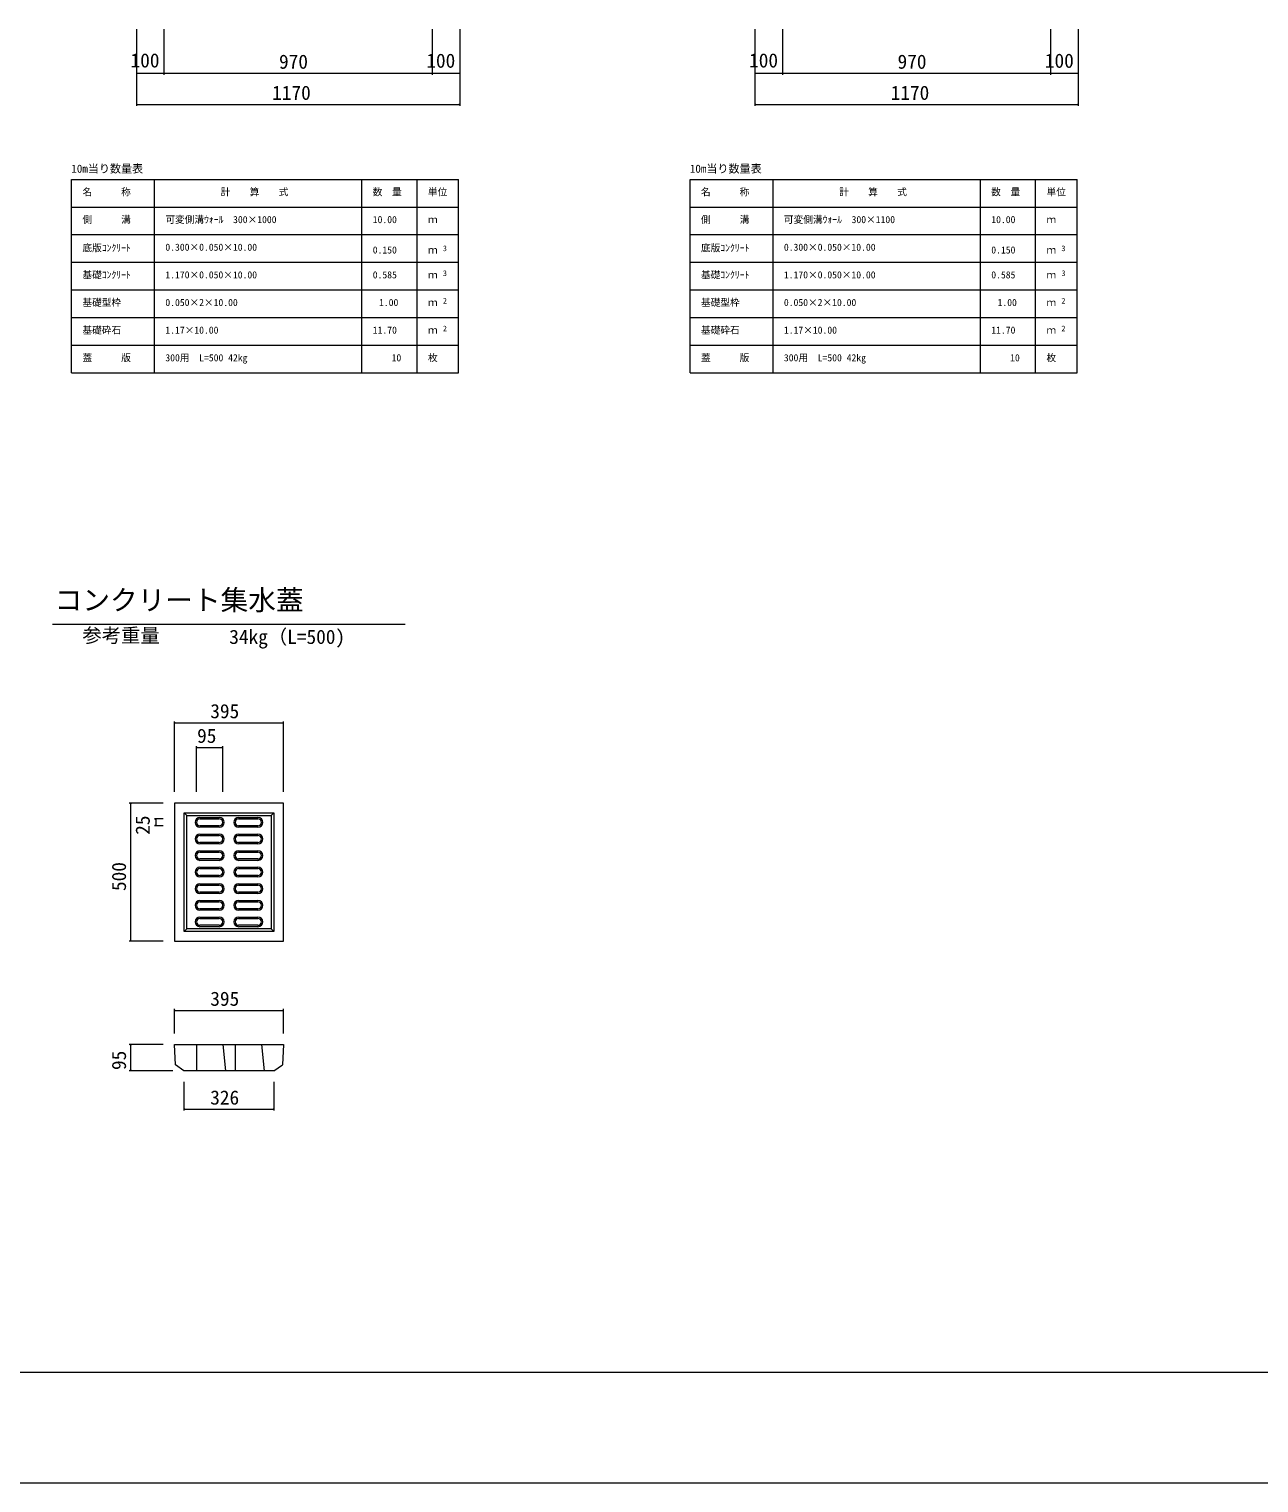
# Model space of a CAD drawing. Units: millimetres on the paper, scale 1:20. Extents: x 0 to 841, y 0 to 594.
# Drawn here: x 203.5 to 425.9, y 0 to 263 of the extents above; entities that cross this region are included whole.
import ezdxf
from ezdxf.enums import TextEntityAlignment as Align

# ---------------------------------------------------------------- set-up
doc = ezdxf.new("R2010")
doc.units = ezdxf.units.MM
for name, color, linetype, lineweight in [('D-STR-DIM（寸法）', 7, 'Continuous', 18), ('D-STR-HTXT（旗揚げ）', 4, 'Continuous', 18), ('D-STR（構造物外形線）', 1, 'Continuous', 18), ('D-TTL(外枠）', 2, 'Continuous', 18), ('DEFPOINTS_2', 8, 'Continuous', 18)]:
    doc.layers.add(name, color=color, linetype=linetype, lineweight=lineweight)
doc.layers.add('D-STR-TXT（文字）', color=7, linetype='Continuous')
doc.styles.add('ＭＳ ゴシック', font='')
doc.styles.get('ＭＳ ゴシック').set_extended_font_data('MS Gothic')

msp = doc.modelspace()

# ---------------------------------------------------------------- linework, layer by layer
at = {"layer": 'D-STR-DIM（寸法）'}
for p, q in [((222.878, 263.026), (222.878, 249.153)), ((222.878, 263.026), (222.878, 254.776)), ((227.878, 263.026), (227.878, 254.776)), ((227.878, 263.026), (227.878, 254.776)), ((276.378, 263.026), (276.378, 254.776)), ((276.378, 263.026), (276.378, 254.776)), ((281.378, 263.026), (281.378, 249.153)), ((281.378, 263.026), (281.378, 254.776)), ((334.762, 263.026), (334.762, 249.153)), ((334.762, 263.026), (334.762, 254.776)), ((339.762, 263.026), (339.762, 254.776)), ((339.762, 263.026), (339.762, 254.776)), ((388.262, 263.026), (388.262, 254.776)), ((388.262, 263.026), (388.262, 254.776)), ((393.262, 263.026), (393.262, 249.153)), ((393.262, 263.026), (393.262, 254.776)), ((222.878, 255.026), (223.028, 255.051)), ((222.878, 255.026), (222.898, 255.026)), ((223.028, 255.001), (222.878, 255.026)), ((222.898, 255.026), (227.858, 255.026)), ((227.728, 255.051), (227.878, 255.026)), ((227.878, 255.026), (227.728, 255.001)), ((227.878, 255.026), (227.858, 255.026)), ((227.878, 255.026), (228.028, 255.051)), ((227.878, 255.026), (227.898, 255.026)), ((228.028, 255.001), (227.878, 255.026)), ((227.898, 255.026), (276.358, 255.026)), ((276.228, 255.051), (276.378, 255.026)), ((276.378, 255.026), (276.228, 255.001)), ((276.378, 255.026), (276.358, 255.026)), ((276.378, 255.026), (276.528, 255.051)), ((276.378, 255.026), (276.398, 255.026)), ((276.528, 255.001), (276.378, 255.026)), ((276.398, 255.026), (281.358, 255.026)), ((281.228, 255.051), (281.378, 255.026)), ((281.378, 255.026), (281.228, 255.001)), ((281.378, 255.026), (281.358, 255.026)), ((334.762, 255.026), (334.912, 255.051)), ((334.762, 255.026), (334.782, 255.026)), ((334.912, 255.001), (334.762, 255.026)), ((334.782, 255.026), (339.742, 255.026)), ((339.612, 255.051), (339.762, 255.026)), ((339.762, 255.026), (339.612, 255.001)), ((339.762, 255.026), (339.742, 255.026)), ((339.762, 255.026), (339.912, 255.051)), ((339.762, 255.026), (339.782, 255.026)), ((339.912, 255.001), (339.762, 255.026)), ((339.782, 255.026), (388.242, 255.026)), ((388.112, 255.051), (388.262, 255.026)), ((388.262, 255.026), (388.112, 255.001)), ((388.262, 255.026), (388.242, 255.026)), ((388.262, 255.026), (388.412, 255.051)), ((388.262, 255.026), (388.282, 255.026)), ((388.412, 255.001), (388.262, 255.026)), ((388.282, 255.026), (393.242, 255.026)), ((393.112, 255.051), (393.262, 255.026)), ((393.262, 255.026), (393.112, 255.001)), ((393.262, 255.026), (393.242, 255.026)), ((222.878, 249.403), (223.028, 249.428)), ((222.878, 249.403), (222.898, 249.403)), ((223.028, 249.378), (222.878, 249.403)), ((222.898, 249.403), (281.358, 249.403)), ((281.228, 249.428), (281.378, 249.403)), ((281.378, 249.403), (281.228, 249.378)), ((281.378, 249.403), (281.358, 249.403)), ((334.762, 249.403), (334.912, 249.428)), ((334.762, 249.403), (334.782, 249.403)), ((334.912, 249.378), (334.762, 249.403)), ((334.782, 249.403), (393.242, 249.403)), ((393.112, 249.428), (393.262, 249.403)), ((393.262, 249.403), (393.112, 249.378)), ((393.262, 249.403), (393.242, 249.403)), ((229.753, 125.006), (229.753, 137.776)), ((229.753, 137.526), (229.903, 137.551)), ((229.753, 137.526), (229.773, 137.526)), ((229.903, 137.501), (229.753, 137.526)), ((229.773, 137.526), (249.483, 137.526)), ((249.353, 137.551), (249.503, 137.526)), ((249.503, 137.526), (249.353, 137.501)), ((249.503, 137.526), (249.483, 137.526)), ((249.503, 125.006), (249.503, 137.776)), ((233.753, 125.006), (233.753, 133.318)), ((233.753, 133.068), (233.903, 133.093)), ((233.753, 133.068), (233.773, 133.068)), ((233.903, 133.043), (233.753, 133.068)), ((233.773, 133.068), (238.483, 133.068)), ((238.353, 133.093), (238.503, 133.068)), ((238.503, 133.068), (238.353, 133.043)), ((238.503, 133.068), (238.483, 133.068)), ((238.503, 125.006), (238.503, 133.318)), ((227.753, 123.006), (221.579, 123.006)), ((221.804, 122.856), (221.829, 123.006)), ((221.829, 123.006), (221.829, 122.986)), ((221.829, 123.006), (221.854, 122.856)), ((221.829, 122.986), (221.829, 98.026)), ((227.753, 120.131), (226.149, 120.131)), ((227.753, 118.881), (226.149, 118.881)), ((226.374, 119.981), (226.399, 120.131)), ((226.399, 118.881), (226.374, 119.031)), ((226.399, 120.131), (226.399, 120.111)), ((226.399, 120.131), (226.424, 119.981)), ((226.399, 120.111), (226.399, 118.901)), ((226.424, 119.031), (226.399, 118.881)), ((226.399, 118.881), (226.399, 118.901)), ((227.753, 98.006), (221.579, 98.006)), ((221.829, 98.006), (221.804, 98.156)), ((221.854, 98.156), (221.829, 98.006)), ((221.829, 98.006), (221.829, 98.026)), ((229.753, 81.333), (229.753, 85.747)), ((229.753, 85.497), (229.903, 85.522)), ((229.753, 85.497), (229.773, 85.497)), ((229.903, 85.472), (229.753, 85.497)), ((229.773, 85.497), (249.483, 85.497)), ((249.353, 85.522), (249.503, 85.497)), ((249.503, 85.497), (249.353, 85.472)), ((249.503, 85.497), (249.483, 85.497)), ((249.503, 81.333), (249.503, 85.747)), ((227.753, 79.333), (221.579, 79.333)), ((221.804, 79.183), (221.829, 79.333)), ((221.829, 79.333), (221.829, 79.313)), ((221.829, 79.333), (221.854, 79.183)), ((221.829, 79.313), (221.829, 74.603)), ((229.48, 74.583), (221.579, 74.583)), ((221.829, 74.583), (221.804, 74.733)), ((221.854, 74.733), (221.829, 74.583)), ((221.829, 74.583), (221.829, 74.603)), ((231.48, 72.583), (231.48, 67.374)), ((247.776, 72.583), (247.776, 67.374)), ((231.48, 67.624), (231.63, 67.649)), ((231.48, 67.624), (231.5, 67.624)), ((231.63, 67.599), (231.48, 67.624)), ((231.5, 67.624), (247.756, 67.624)), ((247.626, 67.649), (247.776, 67.624)), ((247.776, 67.624), (247.626, 67.599)), ((247.776, 67.624), (247.756, 67.624))]:
    msp.add_line(p, q, dxfattribs=at)
at = {"layer": 'D-STR-HTXT（旗揚げ）'}
for p, q in [((211.17, 235.834), (281.17, 235.834)), ((211.17, 200.834), (211.17, 235.834)), ((226.17, 200.834), (226.17, 235.834)), ((263.67, 200.834), (263.67, 235.834)), ((273.67, 219.834), (273.67, 235.834)), ((273.67, 200.834), (273.67, 235.834)), ((281.17, 200.834), (281.17, 235.834)), ((323.054, 235.834), (393.054, 235.834)), ((323.054, 200.834), (323.054, 235.834)), ((338.054, 200.834), (338.054, 235.834)), ((375.554, 200.834), (375.554, 235.834)), ((385.554, 219.834), (385.554, 235.834)), ((385.554, 200.834), (385.554, 235.834)), ((393.054, 200.834), (393.054, 235.834)), ((211.17, 230.834), (281.17, 230.834)), ((323.054, 230.834), (393.054, 230.834)), ((211.17, 225.834), (281.17, 225.834)), ((323.054, 225.834), (393.054, 225.834)), ((211.17, 220.834), (281.17, 220.834)), ((323.054, 220.834), (393.054, 220.834)), ((211.17, 215.834), (281.17, 215.834)), ((323.054, 215.834), (393.054, 215.834)), ((211.17, 210.834), (281.17, 210.834)), ((323.054, 210.834), (393.054, 210.834)), ((211.17, 205.834), (281.17, 205.834)), ((323.054, 205.834), (393.054, 205.834)), ((211.17, 200.834), (281.17, 200.834)), ((323.054, 200.834), (393.054, 200.834)), ((207.736, 155.349), (271.52, 155.349))]:
    msp.add_line(p, q, dxfattribs=at)
at = {"layer": 'D-STR（構造物外形線）'}
for p, q in [((229.753, 123.006), (229.753, 98.006)), ((249.503, 123.006), (229.753, 123.006)), ((231.503, 121.256), (247.753, 121.256)), ((231.503, 99.756), (231.503, 121.256)), ((232.003, 120.756), (231.503, 121.256)), ((247.253, 120.756), (247.753, 121.256)), ((247.753, 121.256), (247.753, 99.756)), ((249.503, 98.006), (249.503, 123.006)), ((232.003, 120.756), (247.253, 120.756)), ((232.003, 100.256), (232.003, 120.756)), ((234.378, 120.381), (237.878, 120.381)), ((234.378, 120.131), (237.878, 120.131)), ((237.878, 118.881), (234.378, 118.881)), ((237.878, 118.631), (234.378, 118.631)), ((241.378, 120.381), (244.878, 120.381)), ((241.378, 120.131), (244.878, 120.131)), ((244.878, 118.881), (241.378, 118.881)), ((244.878, 118.631), (241.378, 118.631)), ((247.253, 120.756), (247.253, 100.256)), ((234.378, 117.381), (237.878, 117.381)), ((234.378, 117.131), (237.878, 117.131)), ((237.878, 115.881), (234.378, 115.881)), ((241.378, 117.381), (244.878, 117.381)), ((241.378, 117.131), (244.878, 117.131)), ((244.878, 115.881), (241.378, 115.881)), ((237.878, 115.631), (234.378, 115.631)), ((234.378, 114.381), (237.878, 114.381)), ((234.378, 114.131), (237.878, 114.131)), ((244.878, 115.631), (241.378, 115.631)), ((241.378, 114.381), (244.878, 114.381)), ((241.378, 114.131), (244.878, 114.131)), ((237.878, 112.881), (234.378, 112.881)), ((237.878, 112.631), (234.378, 112.631)), ((234.378, 111.381), (237.878, 111.381)), ((234.378, 111.131), (237.878, 111.131)), ((244.878, 112.881), (241.378, 112.881)), ((244.878, 112.631), (241.378, 112.631)), ((241.378, 111.381), (244.878, 111.381)), ((241.378, 111.131), (244.878, 111.131)), ((237.878, 109.881), (234.378, 109.881)), ((237.878, 109.631), (234.378, 109.631)), ((234.378, 108.381), (237.878, 108.381)), ((234.378, 108.131), (237.878, 108.131)), ((244.878, 109.881), (241.378, 109.881)), ((244.878, 109.631), (241.378, 109.631)), ((241.378, 108.381), (244.878, 108.381)), ((241.378, 108.131), (244.878, 108.131)), ((237.878, 106.881), (234.378, 106.881)), ((237.878, 106.631), (234.378, 106.631)), ((234.378, 105.381), (237.878, 105.381)), ((244.878, 106.881), (241.378, 106.881)), ((244.878, 106.631), (241.378, 106.631)), ((241.378, 105.381), (244.878, 105.381)), ((234.378, 105.131), (237.878, 105.131)), ((237.878, 103.881), (234.378, 103.881)), ((237.878, 103.631), (234.378, 103.631)), ((241.378, 105.131), (244.878, 105.131)), ((244.878, 103.881), (241.378, 103.881)), ((244.878, 103.631), (241.378, 103.631)), ((232.003, 100.256), (231.503, 99.756)), ((247.253, 100.256), (232.003, 100.256)), ((234.378, 102.381), (237.878, 102.381)), ((234.378, 102.131), (237.878, 102.131)), ((237.878, 100.881), (234.378, 100.881)), ((237.878, 100.631), (234.378, 100.631)), ((241.378, 102.381), (244.878, 102.381)), ((241.378, 102.131), (244.878, 102.131)), ((244.878, 100.881), (241.378, 100.881)), ((244.878, 100.631), (241.378, 100.631)), ((247.253, 100.256), (247.753, 99.756)), ((229.753, 98.006), (249.503, 98.006)), ((247.753, 99.756), (231.503, 99.756)), ((229.753, 79.333), (249.503, 79.333)), ((229.946, 75.657), (229.753, 79.333)), ((233.753, 79.333), (233.753, 74.583)), ((238.503, 79.333), (239.003, 74.583)), ((240.753, 79.333), (240.753, 74.583)), ((245.503, 79.333), (246.003, 74.583)), ((249.503, 79.333), (249.309, 75.657)), ((231.48, 74.583), (229.946, 75.657)), ((247.775, 74.583), (231.48, 74.583)), ((247.775, 74.583), (249.309, 75.657))]:
    msp.add_line(p, q, dxfattribs=at)
for centre, radius, start, end in [((234.378, 119.506), 0.875, 90, 180), ((234.378, 119.506), 0.875, 180, 270), ((234.378, 119.506), 0.625, 90, 180), ((234.378, 119.506), 0.625, 180, 270), ((237.878, 119.506), 0.875, 0, 90), ((237.878, 119.506), 0.625, 0, 90), ((237.878, 119.506), 0.625, 270, 0), ((237.878, 119.506), 0.875, 270, 0), ((241.378, 119.506), 0.875, 90, 180), ((241.378, 119.506), 0.875, 180, 270), ((241.378, 119.506), 0.625, 90, 180), ((241.378, 119.506), 0.625, 180, 270), ((244.878, 119.506), 0.875, 0, 90), ((244.878, 119.506), 0.625, 0, 90), ((244.878, 119.506), 0.625, 270, 0), ((244.878, 119.506), 0.875, 270, 0), ((234.378, 116.506), 0.875, 90, 180), ((234.378, 116.506), 0.875, 180, 270), ((234.378, 116.506), 0.625, 90, 180), ((234.378, 116.506), 0.625, 180, 270), ((237.878, 116.506), 0.875, 0, 90), ((237.878, 116.506), 0.625, 0, 90), ((237.878, 116.506), 0.625, 270, 0), ((237.878, 116.506), 0.875, 270, 0), ((241.378, 116.506), 0.875, 90, 180), ((241.378, 116.506), 0.875, 180, 270), ((241.378, 116.506), 0.625, 90, 180), ((241.378, 116.506), 0.625, 180, 270), ((244.878, 116.506), 0.875, 0, 90), ((244.878, 116.506), 0.625, 0, 90), ((244.878, 116.506), 0.625, 270, 0), ((244.878, 116.506), 0.875, 270, 0), ((234.378, 113.506), 0.875, 90, 180), ((234.378, 113.506), 0.875, 180, 270), ((234.378, 113.506), 0.625, 90, 180), ((234.378, 113.506), 0.625, 180, 270), ((237.878, 113.506), 0.875, 0, 90), ((237.878, 113.506), 0.625, 0, 90), ((237.878, 113.506), 0.625, 270, 0), ((237.878, 113.506), 0.875, 270, 0), ((241.378, 113.506), 0.875, 90, 180), ((241.378, 113.506), 0.875, 180, 270), ((241.378, 113.506), 0.625, 90, 180), ((241.378, 113.506), 0.625, 180, 270), ((244.878, 113.506), 0.875, 0, 90), ((244.878, 113.506), 0.625, 0, 90), ((244.878, 113.506), 0.625, 270, 0), ((244.878, 113.506), 0.875, 270, 0), ((234.378, 110.506), 0.875, 90, 180), ((234.378, 110.506), 0.875, 180, 270), ((234.378, 110.506), 0.625, 90, 180), ((234.378, 110.506), 0.625, 180, 270), ((237.878, 110.506), 0.875, 0, 90), ((237.878, 110.506), 0.625, 0, 90), ((237.878, 110.506), 0.625, 270, 0), ((237.878, 110.506), 0.875, 270, 0), ((241.378, 110.506), 0.875, 90, 180), ((241.378, 110.506), 0.875, 180, 270), ((241.378, 110.506), 0.625, 90, 180), ((241.378, 110.506), 0.625, 180, 270), ((244.878, 110.506), 0.875, 0, 90), ((244.878, 110.506), 0.625, 0, 90), ((244.878, 110.506), 0.625, 270, 0), ((244.878, 110.506), 0.875, 270, 0), ((234.378, 107.506), 0.875, 90, 180), ((234.378, 107.506), 0.625, 90, 180), ((237.878, 107.506), 0.875, 0, 90), ((237.878, 107.506), 0.625, 0, 90), ((241.378, 107.506), 0.875, 90, 180), ((241.378, 107.506), 0.625, 90, 180), ((244.878, 107.506), 0.875, 0, 90), ((244.878, 107.506), 0.625, 0, 90), ((234.378, 107.506), 0.875, 180, 270), ((234.378, 104.506), 0.875, 90, 180), ((234.378, 107.506), 0.625, 180, 270), ((237.878, 107.506), 0.625, 270, 0), ((237.878, 107.506), 0.875, 270, 0), ((237.878, 104.506), 0.875, 0, 90), ((241.378, 107.506), 0.875, 180, 270), ((241.378, 104.506), 0.875, 90, 180), ((241.378, 107.506), 0.625, 180, 270), ((244.878, 107.506), 0.625, 270, 0), ((244.878, 107.506), 0.875, 270, 0), ((244.878, 104.506), 0.875, 0, 90), ((234.378, 104.506), 0.875, 180, 270), ((234.378, 104.506), 0.625, 90, 180), ((234.378, 104.506), 0.625, 180, 270), ((237.878, 104.506), 0.625, 0, 90), ((237.878, 104.506), 0.625, 270, 0), ((237.878, 104.506), 0.875, 270, 0), ((241.378, 104.506), 0.875, 180, 270), ((241.378, 104.506), 0.625, 90, 180), ((241.378, 104.506), 0.625, 180, 270), ((244.878, 104.506), 0.625, 0, 90), ((244.878, 104.506), 0.625, 270, 0), ((244.878, 104.506), 0.875, 270, 0), ((234.378, 101.506), 0.875, 90, 180), ((234.378, 101.506), 0.875, 180, 270), ((234.378, 101.506), 0.625, 90, 180), ((234.378, 101.506), 0.625, 180, 270), ((237.878, 101.506), 0.875, 0, 90), ((237.878, 101.506), 0.625, 0, 90), ((237.878, 101.506), 0.625, 270, 0), ((237.878, 101.506), 0.875, 270, 0), ((241.378, 101.506), 0.875, 90, 180), ((241.378, 101.506), 0.875, 180, 270), ((241.378, 101.506), 0.625, 90, 180), ((241.378, 101.506), 0.625, 180, 270), ((244.878, 101.506), 0.875, 0, 90), ((244.878, 101.506), 0.625, 0, 90), ((244.878, 101.506), 0.625, 270, 0), ((244.878, 101.506), 0.875, 270, 0)]:
    msp.add_arc(centre, radius, start, end, dxfattribs=at)
at = {"layer": 'D-TTL(外枠）'}
msp.add_line((820, 20), (25, 20), dxfattribs=at)
at = {"layer": 'DEFPOINTS_2'}
msp.add_line((0, 0), (840, 0), dxfattribs=at)

# ---------------------------------------------------------------- texts
at = {"layer": 'D-STR-DIM（寸法）', "style": 'ＭＳ ゴシック'}
for s, p in [('100', (221.833, 255.305)), ('970', (248.69, 255.076)), ('100', (275.333, 255.255)), ('100', (333.718, 255.305)), ('970', (360.574, 255.076)), ('100', (387.218, 255.255)), ('1170', (247.446, 249.453)), ('1170', (359.331, 249.453)), ('395', (236.252, 137.576)), ('95', (233.871, 133.118)), ('395', (236.252, 85.547)), ('326', (236.243, 67.674))]:
    msp.add_text(s, height=2.566, dxfattribs=at).set_placement(p, align=Align.BOTTOM_LEFT)
for s, p in [('25', (226.074, 117.258)), ('500', (221.779, 107.086)), ('95', (221.779, 74.702))]:
    msp.add_text(s, height=2.566, rotation=90, dxfattribs=at).set_placement(p, align=Align.BOTTOM_LEFT)
at = {"layer": 'D-STR-TXT（文字）', "style": 'ＭＳ ゴシック'}
for s, height, p in [('10m当り数量表', 1.466, (211.115, 236.597)), ('10m当り数量表', 1.466, (323, 236.597)), ('名\u3000\u3000\u3000称', 1.283, (213.131, 232.536)), ('計\u3000\u3000算\u3000\u3000式', 1.283, (238.135, 232.536)), ('数\u3000量', 1.283, (265.631, 232.536)), ('単位', 1.283, (275.631, 232.536)), ('名\u3000\u3000\u3000称', 1.283, (325.016, 232.536)), ('計\u3000\u3000算\u3000\u3000式', 1.283, (350.02, 232.536)), ('数\u3000量', 1.283, (377.516, 232.536)), ('単位', 1.283, (387.516, 232.536)), ('側\u3000\u3000\u3000溝', 1.283, (213.131, 227.536)), ('可変側溝ｳｫｰﾙ\u3000300×1000', 1.283, (228.131, 227.536)), ('10.00', 1.283, (265.645, 227.536)), ('ｍ', 1.283, (275.631, 227.536)), ('側\u3000\u3000\u3000溝', 1.283, (325.016, 227.536)), ('可変側溝ｳｫｰﾙ\u3000300×1100', 1.283, (340.016, 227.536)), ('10.00', 1.283, (377.529, 227.536)), ('ｍ', 1.283, (387.516, 227.536)), ('底版ｺﾝｸﾘｰﾄ', 1.283, (213.131, 222.403)), ('0.300×0.050×10.00', 1.283, (228.131, 222.536)), ('0.150', 1.283, (265.645, 222.036)), ('3', 1.026, (278.332, 222.538)), ('底版ｺﾝｸﾘｰﾄ', 1.283, (325.016, 222.403)), ('0.300×0.050×10.00', 1.283, (340.016, 222.536)), ('0.150', 1.283, (377.529, 222.036)), ('3', 1.026, (390.217, 222.538)), ('ｍ', 1.283, (275.631, 222.036)), ('ｍ', 1.283, (387.516, 222.036)), ('基礎ｺﾝｸﾘｰﾄ', 1.283, (213.131, 217.536)), ('1.170×0.050×10.00', 1.283, (228.131, 217.536)), ('0.585', 1.283, (265.645, 217.536)), ('ｍ', 1.283, (275.631, 217.536)), ('3', 1.026, (278.332, 218.038)), ('基礎ｺﾝｸﾘｰﾄ', 1.283, (325.016, 217.536)), ('1.170×0.050×10.00', 1.283, (340.016, 217.536)), ('0.585', 1.283, (377.529, 217.536)), ('ｍ', 1.283, (387.516, 217.536)), ('3', 1.026, (390.217, 218.038)), ('基礎型枠', 1.283, (213.131, 212.536)), ('0.050×2×10.00', 1.283, (228.131, 212.536)), ('1.00', 1.283, (266.782, 212.536)), ('ｍ', 1.283, (275.631, 212.536)), ('2', 1.026, (278.332, 213.038)), ('基礎型枠', 1.283, (325.016, 212.536)), ('0.050×2×10.00', 1.283, (340.016, 212.536)), ('1.00', 1.283, (378.666, 212.536)), ('ｍ', 1.283, (387.516, 212.536)), ('2', 1.026, (390.217, 213.038)), ('基礎砕石', 1.283, (213.131, 207.536)), ('1.17×10.00', 1.283, (228.131, 207.536)), ('11.70', 1.283, (265.645, 207.536)), ('ｍ', 1.283, (275.631, 207.536)), ('2', 1.026, (278.332, 208.038)), ('基礎砕石', 1.283, (325.016, 207.536)), ('1.17×10.00', 1.283, (340.016, 207.536)), ('11.70', 1.283, (377.529, 207.536)), ('ｍ', 1.283, (387.516, 207.536)), ('2', 1.026, (390.217, 208.038)), ('蓋\u3000\u3000\u3000版', 1.283, (213.131, 202.536)), ('300用\u3000L=500 42kg', 1.283, (228.131, 202.536)), ('10', 1.283, (269.056, 202.536)), ('枚', 1.283, (275.631, 202.536)), ('蓋\u3000\u3000\u3000版', 1.283, (325.016, 202.536)), ('300用\u3000L=500 42kg', 1.283, (340.016, 202.536)), ('10', 1.283, (380.94, 202.536)), ('枚', 1.283, (387.516, 202.536)), ('コンクリート集水蓋', 3.666, (208.118, 156.797)), ('参考重量', 2.566, (213.115, 151.282)), ('34kg（L=500)', 2.566, (239.687, 151.018))]:
    msp.add_text(s, height=height, dxfattribs=at).set_placement(p, align=Align.BOTTOM_LEFT)

doc.saveas('drawing.dxf')
